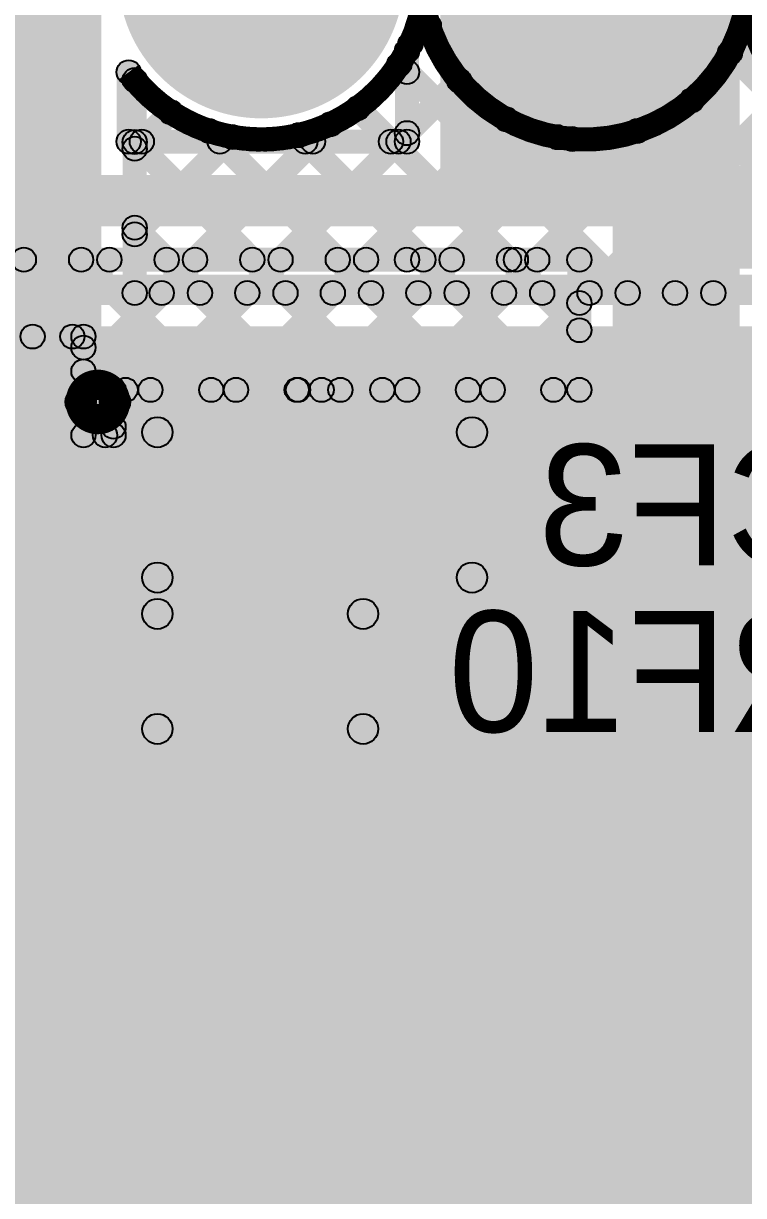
# Model space of a CAD drawing. Header units: millimetres. Extents: x 3.07 to 5.81, y 1.29 to 3.84.
# Drawn here: x 3.6532 to 3.8913, y 1.8168 to 2.204 of the extents above; entities that cross this region are included whole.
import ezdxf

# ---------------------------------------------------------------- set-up
doc = ezdxf.new("R2010")
doc.units = ezdxf.units.MM
doc.header["$MEASUREMENT"] = 0
for name, color, linetype in [('BottomLayer', 5, 'Continuous'), ('BottomOverlay', 54, 'Continuous'), ('BottomPaste', 16, 'Continuous'), ('BottomSolder', 6, 'Continuous'), ('MultiLayer', 9, 'Continuous'), ('PadHoleLayer', 156, 'Continuous'), ('TopLayer', 1, 'Continuous'), ('TopOverlay', 2, 'Continuous'), ('TopPaste', 8, 'Continuous'), ('TopSolder', 216, 'Continuous')]:
    doc.layers.add(name, color=color, linetype=linetype)

# ---------------------------------------------------------------- blocks, each defined once
blk = doc.blocks.new('750312723_3')
at = {"layer": 'BottomLayer'}
h = blk.add_hatch(color=5, dxfattribs=at)
edge = h.paths.add_edge_path()
edge.add_arc((-0.30217, 0.10709), 0.04331, 0, 360)
h = blk.add_hatch(color=5, dxfattribs=at)
edge = h.paths.add_edge_path()
edge.add_arc((-0.30217, 0), 0.04331, 0, 360)
h = blk.add_hatch(color=5, dxfattribs=at)
edge = h.paths.add_edge_path()
edge.add_arc((-0.30217, -0.10709), 0.04331, 0, 360)
at = {"layer": 'BottomSolder'}
h = blk.add_hatch(color=6, dxfattribs=at)
edge = h.paths.add_edge_path()
edge.add_arc((-0.30217, 0.10709), 0.04731, 0, 360)
h = blk.add_hatch(color=6, dxfattribs=at)
edge = h.paths.add_edge_path()
edge.add_arc((-0.30217, 0), 0.04731, 0, 360)
h = blk.add_hatch(color=6, dxfattribs=at)
edge = h.paths.add_edge_path()
edge.add_arc((-0.30217, -0.10709), 0.04731, 0, 360)
at = {"layer": 'MultiLayer'}
h = blk.add_hatch(color=9, dxfattribs=at)
edge = h.paths.add_edge_path()
edge.add_arc((-0.30217, 0.10709), 0.04331, 0, 360)
h = blk.add_hatch(color=9, dxfattribs=at)
edge = h.paths.add_edge_path()
edge.add_arc((-0.30217, 0), 0.04331, 0, 360)
h = blk.add_hatch(color=9, dxfattribs=at)
edge = h.paths.add_edge_path()
edge.add_arc((-0.30217, -0.10709), 0.04331, 0, 360)
at = {"layer": 'PadHoleLayer'}
h = blk.add_hatch(color=156, dxfattribs=at)
edge = h.paths.add_edge_path()
edge.add_arc((-0.30217, 0), 0.02402, 0, 360)
h = blk.add_hatch(color=156, dxfattribs=at)
edge = h.paths.add_edge_path()
edge.add_arc((-0.30217, -0.10709), 0.02402, 0, 360)
at = {"layer": 'TopLayer'}
h = blk.add_hatch(color=1, dxfattribs=at)
edge = h.paths.add_edge_path()
edge.add_arc((-0.30217, 0.10709), 0.04331, 0, 360)
h = blk.add_hatch(color=1, dxfattribs=at)
edge = h.paths.add_edge_path()
edge.add_arc((-0.30217, 0), 0.04331, 0, 360)
h = blk.add_hatch(color=1, dxfattribs=at)
edge = h.paths.add_edge_path()
edge.add_arc((-0.30217, -0.10709), 0.04331, 0, 360)
at = {"layer": 'TopOverlay'}
blk.add_hatch(color=2, dxfattribs=at).paths.add_polyline_path([(-0.41117, 0.28417), (-0.40117, 0.28417), (-0.40117, -0.28383), (-0.41117, -0.28383)])
at = {"layer": 'TopSolder'}
h = blk.add_hatch(color=216, dxfattribs=at)
edge = h.paths.add_edge_path()
edge.add_arc((-0.30217, 0.10709), 0.04731, 0, 360)
h = blk.add_hatch(color=216, dxfattribs=at)
edge = h.paths.add_edge_path()
edge.add_arc((-0.30217, 0), 0.04731, 0, 360)
h = blk.add_hatch(color=216, dxfattribs=at)
edge = h.paths.add_edge_path()
edge.add_arc((-0.30217, -0.10709), 0.04731, 0, 360)
blk = doc.blocks.new('R__0402_B_25')
at = {"layer": 'BottomLayer'}
for points in [[(-0.0095, 0.0125), (-0.0095, -0.0125), (-0.0275, -0.0125), (-0.0275, 0.0125)], [(0.0275, 0.0125), (0.0275, -0.0125), (0.0095, -0.0125), (0.0095, 0.0125)]]:
    blk.add_hatch(color=5, dxfattribs=at).paths.add_polyline_path(points)
at = {"layer": 'BottomOverlay'}
h = blk.add_hatch(color=54, dxfattribs=at)
edge = h.paths.add_edge_path()
edge.add_arc((-0.034, 0.019), 0.005, 0, 360)
h = blk.add_hatch(color=54, dxfattribs=at)
edge = h.paths.add_edge_path()
edge.add_arc((-0.034, 0.019), 0.005, 0, 360)
for points in [[(0.034, 0.024), (0.034, 0.014), (-0.034, 0.014), (-0.034, 0.024)], [(-0.039, 0.019), (-0.029, 0.019), (-0.029, -0.019), (-0.039, -0.019)], [(0.029, 0.019), (0.039, 0.019), (0.039, -0.019), (0.029, -0.019)], [(0.034, -0.014), (0.034, -0.024), (-0.034, -0.024), (-0.034, -0.014)]]:
    blk.add_hatch(color=54, dxfattribs=at).paths.add_polyline_path(points)
h = blk.add_hatch(color=54, dxfattribs=at)
edge = h.paths.add_edge_path()
edge.add_arc((0.034, 0.019), 0.005, 0, 360)
h = blk.add_hatch(color=54, dxfattribs=at)
edge = h.paths.add_edge_path()
edge.add_arc((0.034, 0.019), 0.005, 0, 360)
h = blk.add_hatch(color=54, dxfattribs=at)
edge = h.paths.add_edge_path()
edge.add_arc((-0.034, -0.019), 0.005, 0, 360)
h = blk.add_hatch(color=54, dxfattribs=at)
edge = h.paths.add_edge_path()
edge.add_arc((-0.034, -0.019), 0.005, 0, 360)
h = blk.add_hatch(color=54, dxfattribs=at)
edge = h.paths.add_edge_path()
edge.add_arc((0.034, -0.019), 0.005, 0, 360)
h = blk.add_hatch(color=54, dxfattribs=at)
edge = h.paths.add_edge_path()
edge.add_arc((0.034, -0.019), 0.005, 0, 360)
at = {"layer": 'BottomPaste'}
for points in [[(-0.0095, 0.0125), (-0.0095, -0.0125), (-0.0275, -0.0125), (-0.0275, 0.0125)], [(0.0275, 0.0125), (0.0275, -0.0125), (0.0095, -0.0125), (0.0095, 0.0125)]]:
    blk.add_hatch(color=16, dxfattribs=at).paths.add_polyline_path(points)
at = {"layer": 'BottomSolder'}
for points in [[(-0.0055, 0.0165), (-0.0055, -0.0165), (-0.0315, -0.0165), (-0.0315, 0.0165)], [(0.0315, 0.0165), (0.0315, -0.0165), (0.0055, -0.0165), (0.0055, 0.0165)]]:
    blk.add_hatch(color=6, dxfattribs=at).paths.add_polyline_path(points)
at = {"layer": 'BottomOverlay'}
for centre in [(-0.034, 0.019), (-0.034, 0.019), (0.034, 0.019), (0.034, 0.019), (-0.034, -0.019), (-0.034, -0.019), (0.034, -0.019), (0.034, -0.019)]:
    blk.add_circle(centre, 0.005, dxfattribs=at)
blk = doc.blocks.new('STD2HNK60Z_55')
at = {"layer": 'TopLayer'}
blk.add_hatch(color=1, dxfattribs=at).paths.add_polyline_path([(-0.12402, 0.29134), (0.12402, 0.29134), (0.12402, 0.03543), (-0.12402, 0.03543)])
at = {"layer": 'TopOverlay'}
blk.add_hatch(color=2, dxfattribs=at).paths.add_polyline_path([(0.13, 0.231), (0.14, 0.231), (0.14, -0.044), (0.13, -0.044)])
at = {"layer": 'TopPaste'}
blk.add_hatch(color=8, dxfattribs=at).paths.add_polyline_path([(-0.12402, 0.29134), (0.12402, 0.29134), (0.12402, 0.03543), (-0.12402, 0.03543)])
at = {"layer": 'TopSolder'}
blk.add_hatch(color=216, dxfattribs=at).paths.add_polyline_path([(-0.12802, 0.29534), (0.12802, 0.29534), (0.12802, 0.03143), (-0.12802, 0.03143)])
blk = doc.blocks.new('SOT_23_6_B_71')
at = {"layer": 'BottomLayer'}
for points in [[(-0.07323, 0.04961), (-0.02913, 0.04961), (-0.02913, 0.0252), (-0.07323, 0.0252)], [(0.02913, 0.04961), (0.07323, 0.04961), (0.07323, 0.0252), (0.02913, 0.0252)], [(-0.07323, 0.0122), (-0.02913, 0.0122), (-0.02913, -0.0122), (-0.07323, -0.0122)], [(0.02913, 0.0122), (0.07323, 0.0122), (0.07323, -0.0122), (0.02913, -0.0122)], [(-0.07323, -0.0252), (-0.02913, -0.0252), (-0.02913, -0.04961), (-0.07323, -0.04961)], [(0.02913, -0.0252), (0.07323, -0.0252), (0.07323, -0.04961), (0.02913, -0.04961)]]:
    blk.add_hatch(color=5, dxfattribs=at).paths.add_polyline_path(points)
at = {"layer": 'BottomOverlay'}
h = blk.add_hatch(color=54, dxfattribs=at)
edge = h.paths.add_edge_path()
edge.add_arc((-0.03, 0.06), 0.005, 0, 360)
for points in [[(0.031, 0.065), (0.031, 0.055), (-0.03, 0.055), (-0.03, 0.065)], [(0.034, -0.055), (0.034, -0.065), (-0.03, -0.065), (-0.03, -0.055)]]:
    blk.add_hatch(color=54, dxfattribs=at).paths.add_polyline_path(points)
h = blk.add_hatch(color=54, dxfattribs=at)
edge = h.paths.add_edge_path()
edge.add_arc((0.031, 0.06), 0.005, 0, 360)
h = blk.add_hatch(color=54, dxfattribs=at)
edge = h.paths.add_edge_path()
edge.add_arc((-0.09466, -0.039), 0.005, 0, 360)
h = blk.add_hatch(color=54, dxfattribs=at)
edge = h.paths.add_edge_path()
edge.add_arc((-0.08334, -0.039), 0.005, 0, 360)
h = blk.add_hatch(color=54, dxfattribs=at)
edge = h.paths.add_edge_path()
edge.add_arc((-0.03, -0.06), 0.005, 0, 360)
h = blk.add_hatch(color=54, dxfattribs=at)
edge = h.paths.add_edge_path()
edge.add_arc((0.034, -0.06), 0.005, 0, 360)
at = {"layer": 'BottomPaste'}
for points in [[(-0.07323, 0.04961), (-0.02913, 0.04961), (-0.02913, 0.0252), (-0.07323, 0.0252)], [(0.02913, 0.04961), (0.07323, 0.04961), (0.07323, 0.0252), (0.02913, 0.0252)], [(-0.07323, 0.0122), (-0.02913, 0.0122), (-0.02913, -0.0122), (-0.07323, -0.0122)], [(0.02913, 0.0122), (0.07323, 0.0122), (0.07323, -0.0122), (0.02913, -0.0122)], [(-0.07323, -0.0252), (-0.02913, -0.0252), (-0.02913, -0.04961), (-0.07323, -0.04961)], [(0.02913, -0.0252), (0.07323, -0.0252), (0.07323, -0.04961), (0.02913, -0.04961)]]:
    blk.add_hatch(color=16, dxfattribs=at).paths.add_polyline_path(points)
at = {"layer": 'BottomSolder'}
for points in [[(-0.07723, 0.05361), (-0.02513, 0.05361), (-0.02513, 0.0212), (-0.07723, 0.0212)], [(0.02513, 0.05361), (0.07723, 0.05361), (0.07723, 0.0212), (0.02513, 0.0212)], [(-0.07723, 0.0162), (-0.02513, 0.0162), (-0.02513, -0.0162), (-0.07723, -0.0162)], [(0.02513, 0.0162), (0.07723, 0.0162), (0.07723, -0.0162), (0.02513, -0.0162)], [(-0.07723, -0.0212), (-0.02513, -0.0212), (-0.02513, -0.05361), (-0.07723, -0.05361)], [(0.02513, -0.0212), (0.07723, -0.0212), (0.07723, -0.05361), (0.02513, -0.05361)]]:
    blk.add_hatch(color=6, dxfattribs=at).paths.add_polyline_path(points)
at = {"layer": 'BottomOverlay', "const_width": 0.01}
blk.add_lwpolyline([(-0.08334, -0.039, 1), (-0.09466, -0.039, 1)], format="xyb", close=True, dxfattribs=at)
at = {"layer": 'BottomOverlay'}
for centre in [(-0.03, 0.06), (0.031, 0.06), (-0.09466, -0.039), (-0.08334, -0.039), (-0.03, -0.06), (0.034, -0.06)]:
    blk.add_circle(centre, 0.005, dxfattribs=at)
blk = doc.blocks.new('C__0603_B_82')
at = {"layer": 'BottomLayer'}
for points in [[(-0.015, 0.0175), (-0.015, -0.0175), (-0.045, -0.0175), (-0.045, 0.0175)], [(0.045, 0.0175), (0.045, -0.0175), (0.015, -0.0175), (0.015, 0.0175)]]:
    blk.add_hatch(color=5, dxfattribs=at).paths.add_polyline_path(points)
at = {"layer": 'BottomOverlay'}
h = blk.add_hatch(color=54, dxfattribs=at)
edge = h.paths.add_edge_path()
edge.add_arc((-0.052, 0.024), 0.005, 0, 360)
h = blk.add_hatch(color=54, dxfattribs=at)
edge = h.paths.add_edge_path()
edge.add_arc((-0.052, 0.024), 0.005, 0, 360)
for points in [[(0.052, 0.029), (0.052, 0.019), (-0.052, 0.019), (-0.052, 0.029)], [(-0.057, 0.024), (-0.047, 0.024), (-0.047, -0.024), (-0.057, -0.024)], [(0.047, 0.024), (0.057, 0.024), (0.057, -0.024), (0.047, -0.024)], [(0.052, -0.019), (0.052, -0.029), (-0.052, -0.029), (-0.052, -0.019)]]:
    blk.add_hatch(color=54, dxfattribs=at).paths.add_polyline_path(points)
h = blk.add_hatch(color=54, dxfattribs=at)
edge = h.paths.add_edge_path()
edge.add_arc((0.052, 0.024), 0.005, 0, 360)
h = blk.add_hatch(color=54, dxfattribs=at)
edge = h.paths.add_edge_path()
edge.add_arc((0.052, 0.024), 0.005, 0, 360)
h = blk.add_hatch(color=54, dxfattribs=at)
edge = h.paths.add_edge_path()
edge.add_arc((-0.052, -0.024), 0.005, 0, 360)
h = blk.add_hatch(color=54, dxfattribs=at)
edge = h.paths.add_edge_path()
edge.add_arc((-0.052, -0.024), 0.005, 0, 360)
h = blk.add_hatch(color=54, dxfattribs=at)
edge = h.paths.add_edge_path()
edge.add_arc((0.052, -0.024), 0.005, 0, 360)
h = blk.add_hatch(color=54, dxfattribs=at)
edge = h.paths.add_edge_path()
edge.add_arc((0.052, -0.024), 0.005, 0, 360)
at = {"layer": 'BottomPaste'}
for points in [[(-0.015, 0.0175), (-0.015, -0.0175), (-0.045, -0.0175), (-0.045, 0.0175)], [(0.045, 0.0175), (0.045, -0.0175), (0.015, -0.0175), (0.015, 0.0175)]]:
    blk.add_hatch(color=16, dxfattribs=at).paths.add_polyline_path(points)
at = {"layer": 'BottomSolder'}
for points in [[(-0.011, 0.0215), (-0.011, -0.0215), (-0.049, -0.0215), (-0.049, 0.0215)], [(0.049, 0.0215), (0.049, -0.0215), (0.011, -0.0215), (0.011, 0.0215)]]:
    blk.add_hatch(color=6, dxfattribs=at).paths.add_polyline_path(points)
at = {"layer": 'BottomOverlay'}
for centre in [(-0.052, 0.024), (-0.052, 0.024), (0.052, 0.024), (0.052, 0.024), (-0.052, -0.024), (-0.052, -0.024), (0.052, -0.024), (0.052, -0.024)]:
    blk.add_circle(centre, 0.005, dxfattribs=at)

msp = doc.modelspace()

# ---------------------------------------------------------------- hatches: boundary and pattern name
at = {"layer": 'BottomLayer'}
for points in [[(3.572, 2.164), (3.677, 2.164), (3.677, 2.367), (3.572, 2.367)], [(3.791, 2.137), (3.89, 2.137), (3.89, 2.269), (3.791, 2.269)], [(3.77462, 2.18771), (3.78027, 2.19336), (3.78283, 2.19081), (3.77717, 2.18515)], [(3.784, 2.165), (3.776, 2.165), (3.776, 2.19493), (3.784, 2.19493)], [(3.692, 2.165), (3.684, 2.165), (3.684, 2.18793), (3.692, 2.18793)], [(3.69518, 2.16217), (3.68952, 2.16783), (3.69915, 2.17746), (3.70481, 2.1718)], [(3.76085, 2.17319), (3.76651, 2.17885), (3.77753, 2.16783), (3.77187, 2.16217)], [(3.75175, 2.16217), (3.74609, 2.16783), (3.7518, 2.17354), (3.75746, 2.16789)], [(3.688, 2.161), (3.688, 2.169), (3.78, 2.169), (3.78, 2.161)], [(3.71182, 2.16565), (3.71748, 2.17131), (3.72096, 2.16783), (3.7153, 2.16217)], [(3.74145, 2.16431), (3.7471, 2.16997), (3.74924, 2.16783), (3.74359, 2.16217)], [(3.78003, 2.16217), (3.77437, 2.16783), (3.77717, 2.17063), (3.78283, 2.16497)], [(3.875, 2.123), (4.144, 2.123), (4.144, 2.157), (3.875, 2.157)], [(3.571, 2.137), (3.805, 2.137), (3.805, 2.154), (3.571, 2.154)], [(3.848, 2.066), (3.89, 2.066), (3.89, 2.151), (3.848, 2.151)], [(3.619, 2.122), (3.619, 2.13), (3.78, 2.13), (3.78, 2.122)], [(3.78, 2.122), (3.78, 2.13), (3.816, 2.13), (3.816, 2.122)], [(3.78, 2.122), (3.78, 2.13), (3.816, 2.13), (3.816, 2.122)], [(3.816, 2.122), (3.816, 2.13), (3.837, 2.13), (3.837, 2.122)], [(3.63079, 2.09778), (3.62513, 2.10343), (3.65052, 2.12883), (3.65618, 2.12317)], [(3.64116, 2.12317), (3.64682, 2.12883), (3.67221, 2.10343), (3.66656, 2.09778)], [(3.65907, 2.09778), (3.65341, 2.10343), (3.67881, 2.12883), (3.68446, 2.12317)], [(3.66945, 2.12317), (3.67511, 2.12883), (3.71811, 2.08583), (3.71245, 2.08017)], [(3.67588, 2.0863), (3.67022, 2.09196), (3.70709, 2.12883), (3.71275, 2.12317)], [(3.69803, 2.08017), (3.69237, 2.08583), (3.73537, 2.12883), (3.74103, 2.12317)], [(3.69773, 2.12317), (3.70339, 2.12883), (3.74639, 2.08583), (3.74073, 2.08017)], [(3.72632, 2.08017), (3.72066, 2.08583), (3.76366, 2.12883), (3.76932, 2.12317)], [(3.72602, 2.12317), (3.73167, 2.12883), (3.77467, 2.08583), (3.76902, 2.08017)], [(3.7546, 2.08017), (3.74894, 2.08583), (3.79194, 2.12883), (3.7976, 2.12317)], [(3.7543, 2.12317), (3.75996, 2.12883), (3.80296, 2.08583), (3.7973, 2.08017)], [(3.78288, 2.08017), (3.77723, 2.08583), (3.82023, 2.12883), (3.82588, 2.12317)], [(3.78259, 2.12317), (3.78824, 2.12883), (3.83124, 2.08583), (3.82559, 2.08017)], [(3.81087, 2.12317), (3.81653, 2.12883), (3.83983, 2.10553), (3.83417, 2.09987)], [(3.841, 2.083), (3.833, 2.083), (3.833, 2.126), (3.841, 2.126)], [(3.81117, 2.08017), (3.80551, 2.08583), (3.83417, 2.11449), (3.83983, 2.10883)], [(3.619, 2.09661), (3.619, 2.10461), (3.67305, 2.10461), (3.67305, 2.09661)], [(3.66656, 2.09778), (3.67221, 2.10343), (3.67588, 2.09977), (3.67022, 2.09412)], [(3.67705, 2.068), (3.66905, 2.068), (3.66905, 2.10061), (3.67705, 2.10061)], [(3.67022, 2.09412), (3.67588, 2.09977), (3.68982, 2.08583), (3.68416, 2.08017)], [(3.683, 2.079), (3.683, 2.087), (3.744, 2.087), (3.744, 2.079)], [(3.744, 2.079), (3.744, 2.087), (3.758, 2.087), (3.758, 2.079)], [(3.744, 2.079), (3.744, 2.087), (3.758, 2.087), (3.758, 2.079)], [(3.758, 2.079), (3.758, 2.087), (3.837, 2.087), (3.837, 2.079)], [(3.687, 2.068), (3.679, 2.068), (3.679, 2.083), (3.687, 2.083)], [(3.67305, 2.064), (3.67305, 2.072), (3.683, 2.072), (3.683, 2.064)], [(3.68303, 2.06517), (3.67737, 2.07083), (3.68017, 2.07363), (3.68583, 2.06797)], [(3.694, 2.048), (3.747, 2.048), (3.747, 2.072), (3.694, 2.072)], [(3.755, 2.01), (3.89, 2.01), (3.89, 2.072), (3.755, 2.072)], [(3.616, 2.023), (3.747, 2.023), (3.747, 2.057), (3.616, 2.057)], [(3.599, 2.026), (3.673, 2.026), (3.673, 2.055), (3.599, 2.055)], [(3.74, 2.01), (3.747, 2.01), (3.747, 2.026), (3.74, 2.026)], [(3.616, 1.934), (3.733, 1.934), (3.733, 2.016), (3.616, 2.016)], [(3.741, 1.978), (4.002, 1.978), (4.002, 2.002), (3.741, 2.002)], [(3.741, 1.922), (3.97, 1.922), (3.97, 1.969), (3.741, 1.969)], [(3.46, 1.926), (3.46, 1.912), (3.969, 1.912), (3.969, 1.926)], [(3.46, 1.876), (3.97, 1.876), (3.97, 1.905), (3.46, 1.905)], [(3.413, 1.871), (4.183, 1.871), (4.183, 1.893), (3.413, 1.893)], [(3.477, 1.84), (4.21, 1.84), (4.21, 1.864), (3.477, 1.864)], [(3.437, 1.803), (4.244, 1.803), (4.244, 1.833), (3.437, 1.833)], [(3.437, 1.746), (3.68, 1.746), (3.68, 1.832), (3.437, 1.832)]]:
    msp.add_hatch(color=5, dxfattribs=at).paths.add_polyline_path(points)
h = msp.add_hatch(color=5, dxfattribs=at)
edge = h.paths.add_edge_path()
edge.add_arc((3.78, 2.19493), 0.004, 0, 360)
h = msp.add_hatch(color=5, dxfattribs=at)
edge = h.paths.add_edge_path()
edge.add_arc((3.78, 2.19493), 0.004, 0, 360)
h = msp.add_hatch(color=5, dxfattribs=at)
edge = h.paths.add_edge_path()
edge.add_arc((3.688, 2.18793), 0.004, 0, 360)
h = msp.add_hatch(color=5, dxfattribs=at)
edge = h.paths.add_edge_path()
edge.add_arc((3.688, 2.18793), 0.004, 0, 360)
h = msp.add_hatch(color=5, dxfattribs=at)
edge = h.paths.add_edge_path()
edge.add_arc((3.77745, 2.19054), 0.004, 0, 360)
h = msp.add_hatch(color=5, dxfattribs=at)
edge = h.paths.add_edge_path()
edge.add_arc((3.78, 2.18798), 0.004, 0, 360)
h = msp.add_hatch(color=5, dxfattribs=at)
edge = h.paths.add_edge_path()
edge.add_arc((3.76368, 2.17602), 0.004, 0, 360)
h = msp.add_hatch(color=5, dxfattribs=at)
edge = h.paths.add_edge_path()
edge.add_arc((3.70198, 2.17463), 0.004, 0, 360)
h = msp.add_hatch(color=5, dxfattribs=at)
edge = h.paths.add_edge_path()
edge.add_arc((3.71465, 2.16848), 0.004, 0, 360)
h = msp.add_hatch(color=5, dxfattribs=at)
edge = h.paths.add_edge_path()
edge.add_arc((3.75463, 2.17071), 0.004, 0, 360)
h = msp.add_hatch(color=5, dxfattribs=at)
edge = h.paths.add_edge_path()
edge.add_arc((3.688, 2.165), 0.004, 0, 360)
h = msp.add_hatch(color=5, dxfattribs=at)
edge = h.paths.add_edge_path()
edge.add_arc((3.688, 2.165), 0.004, 0, 360)
h = msp.add_hatch(color=5, dxfattribs=at)
edge = h.paths.add_edge_path()
edge.add_arc((3.69235, 2.165), 0.004, 0, 360)
h = msp.add_hatch(color=5, dxfattribs=at)
edge = h.paths.add_edge_path()
edge.add_arc((3.71813, 2.165), 0.004, 0, 360)
h = msp.add_hatch(color=5, dxfattribs=at)
edge = h.paths.add_edge_path()
edge.add_arc((3.74428, 2.16714), 0.004, 0, 360)
h = msp.add_hatch(color=5, dxfattribs=at)
edge = h.paths.add_edge_path()
edge.add_arc((3.74641, 2.165), 0.004, 0, 360)
h = msp.add_hatch(color=5, dxfattribs=at)
edge = h.paths.add_edge_path()
edge.add_arc((3.74892, 2.165), 0.004, 0, 360)
h = msp.add_hatch(color=5, dxfattribs=at)
edge = h.paths.add_edge_path()
edge.add_arc((3.7747, 2.165), 0.004, 0, 360)
h = msp.add_hatch(color=5, dxfattribs=at)
edge = h.paths.add_edge_path()
edge.add_arc((3.7772, 2.165), 0.004, 0, 360)
h = msp.add_hatch(color=5, dxfattribs=at)
edge = h.paths.add_edge_path()
edge.add_arc((3.78, 2.1678), 0.004, 0, 360)
h = msp.add_hatch(color=5, dxfattribs=at)
edge = h.paths.add_edge_path()
edge.add_arc((3.78, 2.165), 0.004, 0, 360)
h = msp.add_hatch(color=5, dxfattribs=at)
edge = h.paths.add_edge_path()
edge.add_arc((3.78, 2.165), 0.004, 0, 360)
h = msp.add_hatch(color=5, dxfattribs=at)
edge = h.paths.add_edge_path()
edge.add_arc((3.65335, 2.126), 0.004, 0, 360)
h = msp.add_hatch(color=5, dxfattribs=at)
edge = h.paths.add_edge_path()
edge.add_arc((3.67228, 2.126), 0.004, 0, 360)
h = msp.add_hatch(color=5, dxfattribs=at)
edge = h.paths.add_edge_path()
edge.add_arc((3.68163, 2.126), 0.004, 0, 360)
h = msp.add_hatch(color=5, dxfattribs=at)
edge = h.paths.add_edge_path()
edge.add_arc((3.70056, 2.126), 0.004, 0, 360)
h = msp.add_hatch(color=5, dxfattribs=at)
edge = h.paths.add_edge_path()
edge.add_arc((3.70992, 2.126), 0.004, 0, 360)
h = msp.add_hatch(color=5, dxfattribs=at)
edge = h.paths.add_edge_path()
edge.add_arc((3.72885, 2.126), 0.004, 0, 360)
h = msp.add_hatch(color=5, dxfattribs=at)
edge = h.paths.add_edge_path()
edge.add_arc((3.7382, 2.126), 0.004, 0, 360)
h = msp.add_hatch(color=5, dxfattribs=at)
edge = h.paths.add_edge_path()
edge.add_arc((3.75713, 2.126), 0.004, 0, 360)
h = msp.add_hatch(color=5, dxfattribs=at)
edge = h.paths.add_edge_path()
edge.add_arc((3.76649, 2.126), 0.004, 0, 360)
h = msp.add_hatch(color=5, dxfattribs=at)
edge = h.paths.add_edge_path()
edge.add_arc((3.78, 2.126), 0.004, 0, 360)
h = msp.add_hatch(color=5, dxfattribs=at)
edge = h.paths.add_edge_path()
edge.add_arc((3.78, 2.126), 0.004, 0, 360)
h = msp.add_hatch(color=5, dxfattribs=at)
edge = h.paths.add_edge_path()
edge.add_arc((3.78, 2.126), 0.004, 0, 360)
h = msp.add_hatch(color=5, dxfattribs=at)
edge = h.paths.add_edge_path()
edge.add_arc((3.78541, 2.126), 0.004, 0, 360)
h = msp.add_hatch(color=5, dxfattribs=at)
edge = h.paths.add_edge_path()
edge.add_arc((3.79477, 2.126), 0.004, 0, 360)
h = msp.add_hatch(color=5, dxfattribs=at)
edge = h.paths.add_edge_path()
edge.add_arc((3.8137, 2.126), 0.004, 0, 360)
h = msp.add_hatch(color=5, dxfattribs=at)
edge = h.paths.add_edge_path()
edge.add_arc((3.816, 2.126), 0.004, 0, 360)
h = msp.add_hatch(color=5, dxfattribs=at)
edge = h.paths.add_edge_path()
edge.add_arc((3.816, 2.126), 0.004, 0, 360)
h = msp.add_hatch(color=5, dxfattribs=at)
edge = h.paths.add_edge_path()
edge.add_arc((3.816, 2.126), 0.004, 0, 360)
h = msp.add_hatch(color=5, dxfattribs=at)
edge = h.paths.add_edge_path()
edge.add_arc((3.82306, 2.126), 0.004, 0, 360)
h = msp.add_hatch(color=5, dxfattribs=at)
edge = h.paths.add_edge_path()
edge.add_arc((3.837, 2.126), 0.004, 0, 360)
h = msp.add_hatch(color=5, dxfattribs=at)
edge = h.paths.add_edge_path()
edge.add_arc((3.837, 2.126), 0.004, 0, 360)
h = msp.add_hatch(color=5, dxfattribs=at)
edge = h.paths.add_edge_path()
edge.add_arc((3.837, 2.11166), 0.004, 0, 360)
h = msp.add_hatch(color=5, dxfattribs=at)
edge = h.paths.add_edge_path()
edge.add_arc((3.837, 2.1027), 0.004, 0, 360)
h = msp.add_hatch(color=5, dxfattribs=at)
edge = h.paths.add_edge_path()
edge.add_arc((3.65624, 2.10061), 0.004, 0, 360)
h = msp.add_hatch(color=5, dxfattribs=at)
edge = h.paths.add_edge_path()
edge.add_arc((3.66939, 2.10061), 0.004, 0, 360)
h = msp.add_hatch(color=5, dxfattribs=at)
edge = h.paths.add_edge_path()
edge.add_arc((3.66939, 2.10061), 0.004, 0, 360)
h = msp.add_hatch(color=5, dxfattribs=at)
edge = h.paths.add_edge_path()
edge.add_arc((3.67305, 2.10061), 0.004, 0, 360)
h = msp.add_hatch(color=5, dxfattribs=at)
edge = h.paths.add_edge_path()
edge.add_arc((3.67305, 2.10061), 0.004, 0, 360)
h = msp.add_hatch(color=5, dxfattribs=at)
edge = h.paths.add_edge_path()
edge.add_arc((3.67305, 2.09695), 0.004, 0, 360)
h = msp.add_hatch(color=5, dxfattribs=at)
edge = h.paths.add_edge_path()
edge.add_arc((3.67305, 2.09695), 0.004, 0, 360)
h = msp.add_hatch(color=5, dxfattribs=at)
edge = h.paths.add_edge_path()
edge.add_arc((3.67305, 2.08913), 0.004, 0, 360)
h = msp.add_hatch(color=5, dxfattribs=at)
edge = h.paths.add_edge_path()
edge.add_arc((3.683, 2.083), 0.004, 0, 360)
h = msp.add_hatch(color=5, dxfattribs=at)
edge = h.paths.add_edge_path()
edge.add_arc((3.683, 2.083), 0.004, 0, 360)
h = msp.add_hatch(color=5, dxfattribs=at)
edge = h.paths.add_edge_path()
edge.add_arc((3.68699, 2.083), 0.004, 0, 360)
h = msp.add_hatch(color=5, dxfattribs=at)
edge = h.paths.add_edge_path()
edge.add_arc((3.6952, 2.083), 0.004, 0, 360)
h = msp.add_hatch(color=5, dxfattribs=at)
edge = h.paths.add_edge_path()
edge.add_arc((3.71528, 2.083), 0.004, 0, 360)
h = msp.add_hatch(color=5, dxfattribs=at)
edge = h.paths.add_edge_path()
edge.add_arc((3.72349, 2.083), 0.004, 0, 360)
h = msp.add_hatch(color=5, dxfattribs=at)
edge = h.paths.add_edge_path()
edge.add_arc((3.74356, 2.083), 0.004, 0, 360)
h = msp.add_hatch(color=5, dxfattribs=at)
edge = h.paths.add_edge_path()
edge.add_arc((3.744, 2.083), 0.004, 0, 360)
h = msp.add_hatch(color=5, dxfattribs=at)
edge = h.paths.add_edge_path()
edge.add_arc((3.744, 2.083), 0.004, 0, 360)
h = msp.add_hatch(color=5, dxfattribs=at)
edge = h.paths.add_edge_path()
edge.add_arc((3.744, 2.083), 0.004, 0, 360)
h = msp.add_hatch(color=5, dxfattribs=at)
edge = h.paths.add_edge_path()
edge.add_arc((3.75177, 2.083), 0.004, 0, 360)
h = msp.add_hatch(color=5, dxfattribs=at)
edge = h.paths.add_edge_path()
edge.add_arc((3.758, 2.083), 0.004, 0, 360)
h = msp.add_hatch(color=5, dxfattribs=at)
edge = h.paths.add_edge_path()
edge.add_arc((3.758, 2.083), 0.004, 0, 360)
h = msp.add_hatch(color=5, dxfattribs=at)
edge = h.paths.add_edge_path()
edge.add_arc((3.758, 2.083), 0.004, 0, 360)
h = msp.add_hatch(color=5, dxfattribs=at)
edge = h.paths.add_edge_path()
edge.add_arc((3.77185, 2.083), 0.004, 0, 360)
h = msp.add_hatch(color=5, dxfattribs=at)
edge = h.paths.add_edge_path()
edge.add_arc((3.78006, 2.083), 0.004, 0, 360)
h = msp.add_hatch(color=5, dxfattribs=at)
edge = h.paths.add_edge_path()
edge.add_arc((3.80013, 2.083), 0.004, 0, 360)
h = msp.add_hatch(color=5, dxfattribs=at)
edge = h.paths.add_edge_path()
edge.add_arc((3.80834, 2.083), 0.004, 0, 360)
h = msp.add_hatch(color=5, dxfattribs=at)
edge = h.paths.add_edge_path()
edge.add_arc((3.82841, 2.083), 0.004, 0, 360)
h = msp.add_hatch(color=5, dxfattribs=at)
edge = h.paths.add_edge_path()
edge.add_arc((3.837, 2.083), 0.004, 0, 360)
h = msp.add_hatch(color=5, dxfattribs=at)
edge = h.paths.add_edge_path()
edge.add_arc((3.837, 2.083), 0.004, 0, 360)
h = msp.add_hatch(color=5, dxfattribs=at)
edge = h.paths.add_edge_path()
edge.add_arc((3.67305, 2.068), 0.004, 0, 360)
h = msp.add_hatch(color=5, dxfattribs=at)
edge = h.paths.add_edge_path()
edge.add_arc((3.67305, 2.068), 0.004, 0, 360)
h = msp.add_hatch(color=5, dxfattribs=at)
edge = h.paths.add_edge_path()
edge.add_arc((3.6802, 2.068), 0.004, 0, 360)
h = msp.add_hatch(color=5, dxfattribs=at)
edge = h.paths.add_edge_path()
edge.add_arc((3.683, 2.0708), 0.004, 0, 360)
h = msp.add_hatch(color=5, dxfattribs=at)
edge = h.paths.add_edge_path()
edge.add_arc((3.683, 2.068), 0.004, 0, 360)
h = msp.add_hatch(color=5, dxfattribs=at)
edge = h.paths.add_edge_path()
edge.add_arc((3.683, 2.068), 0.004, 0, 360)
at = {"layer": 'TopLayer'}
for points in [[(3.571, 1.805), (3.679, 1.805), (3.679, 2.281), (3.571, 2.281)], [(3.78394, 2.19437), (3.77828, 2.20002), (3.7844, 2.20614), (3.79006, 2.20049)], [(3.81488, 2.11217), (3.80923, 2.11783), (3.89313, 2.20173), (3.89879, 2.19607)], [(3.88395, 2.19151), (3.88961, 2.19717), (3.96883, 2.11795), (3.96317, 2.11229)], [(3.77462, 2.18771), (3.78027, 2.19336), (3.85581, 2.11783), (3.85015, 2.11217)], [(3.73003, 2.11217), (3.72437, 2.11783), (3.79448, 2.18793), (3.80013, 2.18227)], [(3.694, 2.115), (3.686, 2.115), (3.686, 2.18536), (3.694, 2.18536)], [(3.84317, 2.11217), (3.83751, 2.11783), (3.90444, 2.18476), (3.9101, 2.1791)], [(3.87133, 2.17585), (3.87698, 2.18151), (3.96883, 2.08966), (3.96317, 2.08401)], [(3.69283, 2.15982), (3.68717, 2.16548), (3.69915, 2.17746), (3.70481, 2.1718)], [(3.76085, 2.17319), (3.76651, 2.17885), (3.82753, 2.11783), (3.82187, 2.11217)], [(3.70175, 2.11217), (3.69609, 2.11783), (3.7518, 2.17354), (3.75746, 2.16789)], [(3.75832, 2.11217), (3.75266, 2.11783), (3.81002, 2.17519), (3.81567, 2.16953)], [(3.87145, 2.11217), (3.8658, 2.11783), (3.92115, 2.17319), (3.92681, 2.16753)], [(3.87145, 2.11217), (3.8658, 2.11783), (3.92115, 2.17319), (3.92681, 2.16753)], [(3.69283, 2.13154), (3.68717, 2.13719), (3.71936, 2.16938), (3.72502, 2.16373)], [(3.71182, 2.16565), (3.71748, 2.17131), (3.77096, 2.11783), (3.7653, 2.11217)], [(3.74145, 2.16431), (3.7471, 2.16997), (3.79924, 2.11783), (3.79359, 2.11217)], [(3.7866, 2.11217), (3.78094, 2.11783), (3.83181, 2.16869), (3.83746, 2.16303)], [(3.82698, 2.16363), (3.83263, 2.16929), (3.8841, 2.11783), (3.87844, 2.11217)], [(3.85325, 2.16565), (3.8589, 2.1713), (3.91238, 2.11783), (3.90672, 2.11217)], [(3.68717, 2.16202), (3.69283, 2.16767), (3.74267, 2.11783), (3.73702, 2.11217)], [(3.68717, 2.13373), (3.69283, 2.13939), (3.71439, 2.11783), (3.70873, 2.11217)], [(3.69, 2.111), (3.69, 2.119), (3.929, 2.119), (3.929, 2.111)], [(3.646, 1.808), (3.918, 1.808), (3.918, 2.104), (3.646, 2.104)]]:
    msp.add_hatch(color=1, dxfattribs=at).paths.add_polyline_path(points)
h = msp.add_hatch(color=1, dxfattribs=at)
edge = h.paths.add_edge_path()
edge.add_arc((3.78723, 2.20331), 0.004, 0, 360)
h = msp.add_hatch(color=1, dxfattribs=at)
edge = h.paths.add_edge_path()
edge.add_arc((3.78111, 2.19719), 0.004, 0, 360)
h = msp.add_hatch(color=1, dxfattribs=at)
edge = h.paths.add_edge_path()
edge.add_arc((3.88678, 2.19434), 0.004, 0, 360)
h = msp.add_hatch(color=1, dxfattribs=at)
edge = h.paths.add_edge_path()
edge.add_arc((3.77745, 2.19054), 0.004, 0, 360)
h = msp.add_hatch(color=1, dxfattribs=at)
edge = h.paths.add_edge_path()
edge.add_arc((3.69, 2.18536), 0.004, 0, 360)
h = msp.add_hatch(color=1, dxfattribs=at)
edge = h.paths.add_edge_path()
edge.add_arc((3.69, 2.18536), 0.004, 0, 360)
h = msp.add_hatch(color=1, dxfattribs=at)
edge = h.paths.add_edge_path()
edge.add_arc((3.7973, 2.1851), 0.004, 0, 360)
h = msp.add_hatch(color=1, dxfattribs=at)
edge = h.paths.add_edge_path()
edge.add_arc((3.76368, 2.17602), 0.004, 0, 360)
h = msp.add_hatch(color=1, dxfattribs=at)
edge = h.paths.add_edge_path()
edge.add_arc((3.87416, 2.17868), 0.004, 0, 360)
h = msp.add_hatch(color=1, dxfattribs=at)
edge = h.paths.add_edge_path()
edge.add_arc((3.70198, 2.17463), 0.004, 0, 360)
h = msp.add_hatch(color=1, dxfattribs=at)
edge = h.paths.add_edge_path()
edge.add_arc((3.81285, 2.17236), 0.004, 0, 360)
h = msp.add_hatch(color=1, dxfattribs=at)
edge = h.paths.add_edge_path()
edge.add_arc((3.71465, 2.16848), 0.004, 0, 360)
h = msp.add_hatch(color=1, dxfattribs=at)
edge = h.paths.add_edge_path()
edge.add_arc((3.75463, 2.17071), 0.004, 0, 360)
h = msp.add_hatch(color=1, dxfattribs=at)
edge = h.paths.add_edge_path()
edge.add_arc((3.85608, 2.16848), 0.004, 0, 360)
h = msp.add_hatch(color=1, dxfattribs=at)
edge = h.paths.add_edge_path()
edge.add_arc((3.69, 2.16485), 0.004, 0, 360)
h = msp.add_hatch(color=1, dxfattribs=at)
edge = h.paths.add_edge_path()
edge.add_arc((3.72219, 2.16655), 0.004, 0, 360)
h = msp.add_hatch(color=1, dxfattribs=at)
edge = h.paths.add_edge_path()
edge.add_arc((3.74428, 2.16714), 0.004, 0, 360)
h = msp.add_hatch(color=1, dxfattribs=at)
edge = h.paths.add_edge_path()
edge.add_arc((3.8298, 2.16646), 0.004, 0, 360)
h = msp.add_hatch(color=1, dxfattribs=at)
edge = h.paths.add_edge_path()
edge.add_arc((3.83463, 2.16586), 0.004, 0, 360)
h = msp.add_hatch(color=1, dxfattribs=at)
edge = h.paths.add_edge_path()
edge.add_arc((3.69, 2.16265), 0.004, 0, 360)
h = msp.add_hatch(color=1, dxfattribs=at)
edge = h.paths.add_edge_path()
edge.add_arc((3.69, 2.13656), 0.004, 0, 360)
h = msp.add_hatch(color=1, dxfattribs=at)
edge = h.paths.add_edge_path()
edge.add_arc((3.69, 2.13437), 0.004, 0, 360)
h = msp.add_hatch(color=1, dxfattribs=at)
edge = h.paths.add_edge_path()
edge.add_arc((3.69, 2.115), 0.004, 0, 360)
h = msp.add_hatch(color=1, dxfattribs=at)
edge = h.paths.add_edge_path()
edge.add_arc((3.69, 2.115), 0.004, 0, 360)
h = msp.add_hatch(color=1, dxfattribs=at)
edge = h.paths.add_edge_path()
edge.add_arc((3.69892, 2.115), 0.004, 0, 360)
h = msp.add_hatch(color=1, dxfattribs=at)
edge = h.paths.add_edge_path()
edge.add_arc((3.71156, 2.115), 0.004, 0, 360)
h = msp.add_hatch(color=1, dxfattribs=at)
edge = h.paths.add_edge_path()
edge.add_arc((3.7272, 2.115), 0.004, 0, 360)
h = msp.add_hatch(color=1, dxfattribs=at)
edge = h.paths.add_edge_path()
edge.add_arc((3.73985, 2.115), 0.004, 0, 360)
h = msp.add_hatch(color=1, dxfattribs=at)
edge = h.paths.add_edge_path()
edge.add_arc((3.75549, 2.115), 0.004, 0, 360)
h = msp.add_hatch(color=1, dxfattribs=at)
edge = h.paths.add_edge_path()
edge.add_arc((3.76813, 2.115), 0.004, 0, 360)
h = msp.add_hatch(color=1, dxfattribs=at)
edge = h.paths.add_edge_path()
edge.add_arc((3.78377, 2.115), 0.004, 0, 360)
h = msp.add_hatch(color=1, dxfattribs=at)
edge = h.paths.add_edge_path()
edge.add_arc((3.79641, 2.115), 0.004, 0, 360)
h = msp.add_hatch(color=1, dxfattribs=at)
edge = h.paths.add_edge_path()
edge.add_arc((3.81206, 2.115), 0.004, 0, 360)
h = msp.add_hatch(color=1, dxfattribs=at)
edge = h.paths.add_edge_path()
edge.add_arc((3.8247, 2.115), 0.004, 0, 360)
h = msp.add_hatch(color=1, dxfattribs=at)
edge = h.paths.add_edge_path()
edge.add_arc((3.84034, 2.115), 0.004, 0, 360)
h = msp.add_hatch(color=1, dxfattribs=at)
edge = h.paths.add_edge_path()
edge.add_arc((3.85298, 2.115), 0.004, 0, 360)
h = msp.add_hatch(color=1, dxfattribs=at)
edge = h.paths.add_edge_path()
edge.add_arc((3.86862, 2.115), 0.004, 0, 360)
h = msp.add_hatch(color=1, dxfattribs=at)
edge = h.paths.add_edge_path()
edge.add_arc((3.86862, 2.115), 0.004, 0, 360)
h = msp.add_hatch(color=1, dxfattribs=at)
edge = h.paths.add_edge_path()
edge.add_arc((3.88127, 2.115), 0.004, 0, 360)

# ---------------------------------------------------------------- linework, layer by layer
at = {"layer": 'BottomLayer', "const_width": 0.008}
msp.add_lwpolyline([(3.78, 2.19493, -0.556082), (3.688, 2.18793)], format="xyb", dxfattribs=at)
at = {"layer": 'BottomLayer'}
for centre in [(3.78, 2.19493), (3.78, 2.19493), (3.688, 2.18793), (3.688, 2.18793), (3.77745, 2.19054), (3.78, 2.18798), (3.76368, 2.17602), (3.70198, 2.17463), (3.71465, 2.16848), (3.75463, 2.17071), (3.688, 2.165), (3.688, 2.165), (3.69235, 2.165), (3.71813, 2.165), (3.74428, 2.16714), (3.74641, 2.165), (3.74892, 2.165), (3.7747, 2.165), (3.7772, 2.165), (3.78, 2.1678), (3.78, 2.165), (3.78, 2.165), (3.65335, 2.126), (3.67228, 2.126), (3.68163, 2.126), (3.70056, 2.126), (3.70992, 2.126), (3.72885, 2.126), (3.7382, 2.126), (3.75713, 2.126), (3.76649, 2.126), (3.78, 2.126), (3.78, 2.126), (3.78, 2.126), (3.78541, 2.126), (3.79477, 2.126), (3.8137, 2.126), (3.816, 2.126), (3.816, 2.126), (3.816, 2.126), (3.82306, 2.126), (3.837, 2.126), (3.837, 2.126), (3.837, 2.11166), (3.837, 2.1027), (3.65624, 2.10061), (3.66939, 2.10061), (3.66939, 2.10061), (3.67305, 2.10061), (3.67305, 2.10061), (3.67305, 2.09695), (3.67305, 2.09695), (3.67305, 2.08913), (3.683, 2.083), (3.683, 2.083), (3.68699, 2.083), (3.6952, 2.083), (3.71528, 2.083), (3.72349, 2.083), (3.74356, 2.083), (3.744, 2.083), (3.744, 2.083), (3.744, 2.083), (3.75177, 2.083), (3.758, 2.083), (3.758, 2.083), (3.758, 2.083), (3.77185, 2.083), (3.78006, 2.083), (3.80013, 2.083), (3.80834, 2.083), (3.82841, 2.083), (3.837, 2.083), (3.837, 2.083), (3.67305, 2.068), (3.67305, 2.068), (3.6802, 2.068), (3.683, 2.0708), (3.683, 2.068), (3.683, 2.068)]:
    msp.add_circle(centre, 0.004, dxfattribs=at)
at = {"layer": 'TopLayer', "const_width": 0.008}
for points in [[(4.00031, 2.22, -0.91938), (3.89246, 2.21092)], [(3.78537, 2.21092, -0.641682), (3.69, 2.18536)], [(3.89246, 2.21092, -0.844755), (3.78537, 2.21092)]]:
    msp.add_lwpolyline(points, format="xyb", dxfattribs=at)
at = {"layer": 'TopLayer'}
for centre in [(3.78723, 2.20331), (3.78111, 2.19719), (3.88678, 2.19434), (3.77745, 2.19054), (3.69, 2.18536), (3.69, 2.18536), (3.7973, 2.1851), (3.76368, 2.17602), (3.87416, 2.17868), (3.70198, 2.17463), (3.81285, 2.17236), (3.71465, 2.16848), (3.75463, 2.17071), (3.85608, 2.16848), (3.69, 2.16485), (3.72219, 2.16655), (3.74428, 2.16714), (3.8298, 2.16646), (3.83463, 2.16586), (3.69, 2.16265), (3.69, 2.13656), (3.69, 2.13437), (3.69, 2.115), (3.69, 2.115), (3.69892, 2.115), (3.71156, 2.115), (3.7272, 2.115), (3.73985, 2.115), (3.75549, 2.115), (3.76813, 2.115), (3.78377, 2.115), (3.79641, 2.115), (3.81206, 2.115), (3.8247, 2.115), (3.84034, 2.115), (3.85298, 2.115), (3.86862, 2.115), (3.86862, 2.115), (3.88127, 2.115)]:
    msp.add_circle(centre, 0.004, dxfattribs=at)

# ---------------------------------------------------------------- block references
for name, p, rotation in [('750312723_3', (3.73183, 2.52217), 90), ('SOT_23_6_B_71', (3.58882, 2.04), 180), ('STD2HNK60Z_55', (3.875, 1.945), 90), ('C__0603_B_82', (3.7495, 2.045), 180), ('R__0402_B_25', (3.7315, 1.99), 180)]:
    msp.add_blockref(name, p, dxfattribs=dict(rotation=rotation))

# ---------------------------------------------------------------- texts
at = {"layer": 'BottomOverlay', "text_generation_flag": 2}
for s, p in [('CF3', (3.9245, 2.025)), ('RF10', (3.9245, 1.97))]:
    msp.add_text(s, height=0.04, dxfattribs=at).set_placement(p)

doc.saveas('drawing.dxf')
